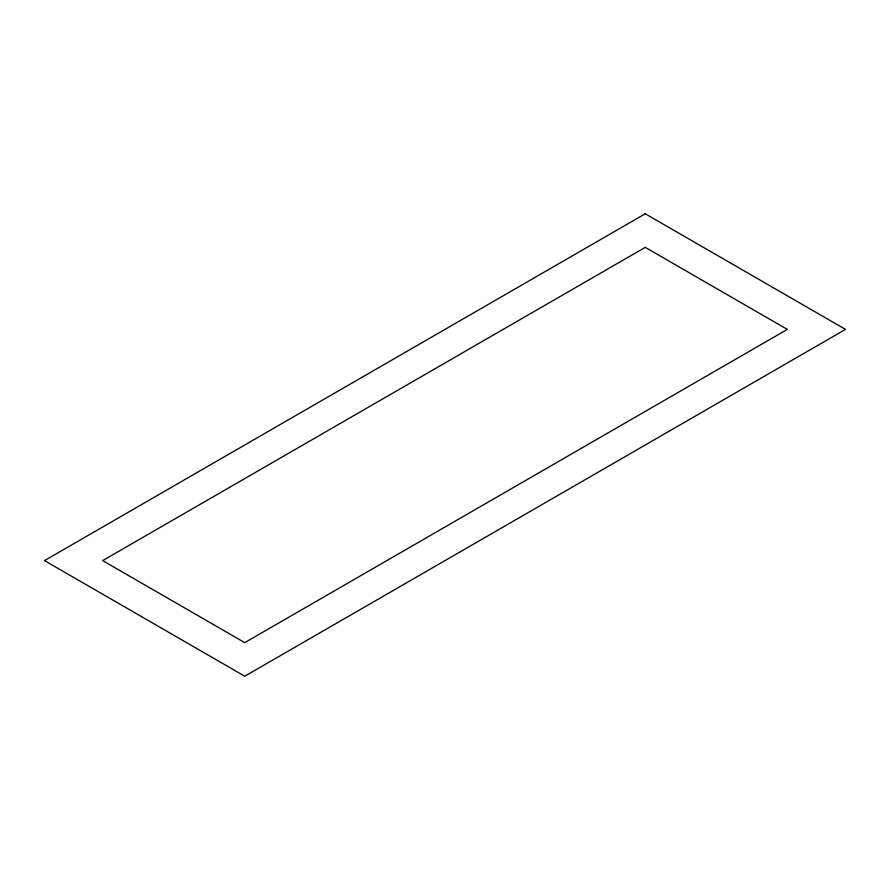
<?xml version="1.0" encoding="UTF-8"?>
<svg xmlns="http://www.w3.org/2000/svg" width="890" height="890" viewBox="0 0 890 890"><rect width="100%" height="100%" fill="white"/><g stroke="black" fill="none" stroke-linecap="round" stroke-linejoin="round"><path stroke-width="1.33" d="M645.25 213.778L44.5 560.611L244.75 676.222L845.5 329.389L645.25 213.778M645.25 247.364L102.673 560.611L244.75 642.636L787.327 329.389L645.25 247.364"/></g></svg>
